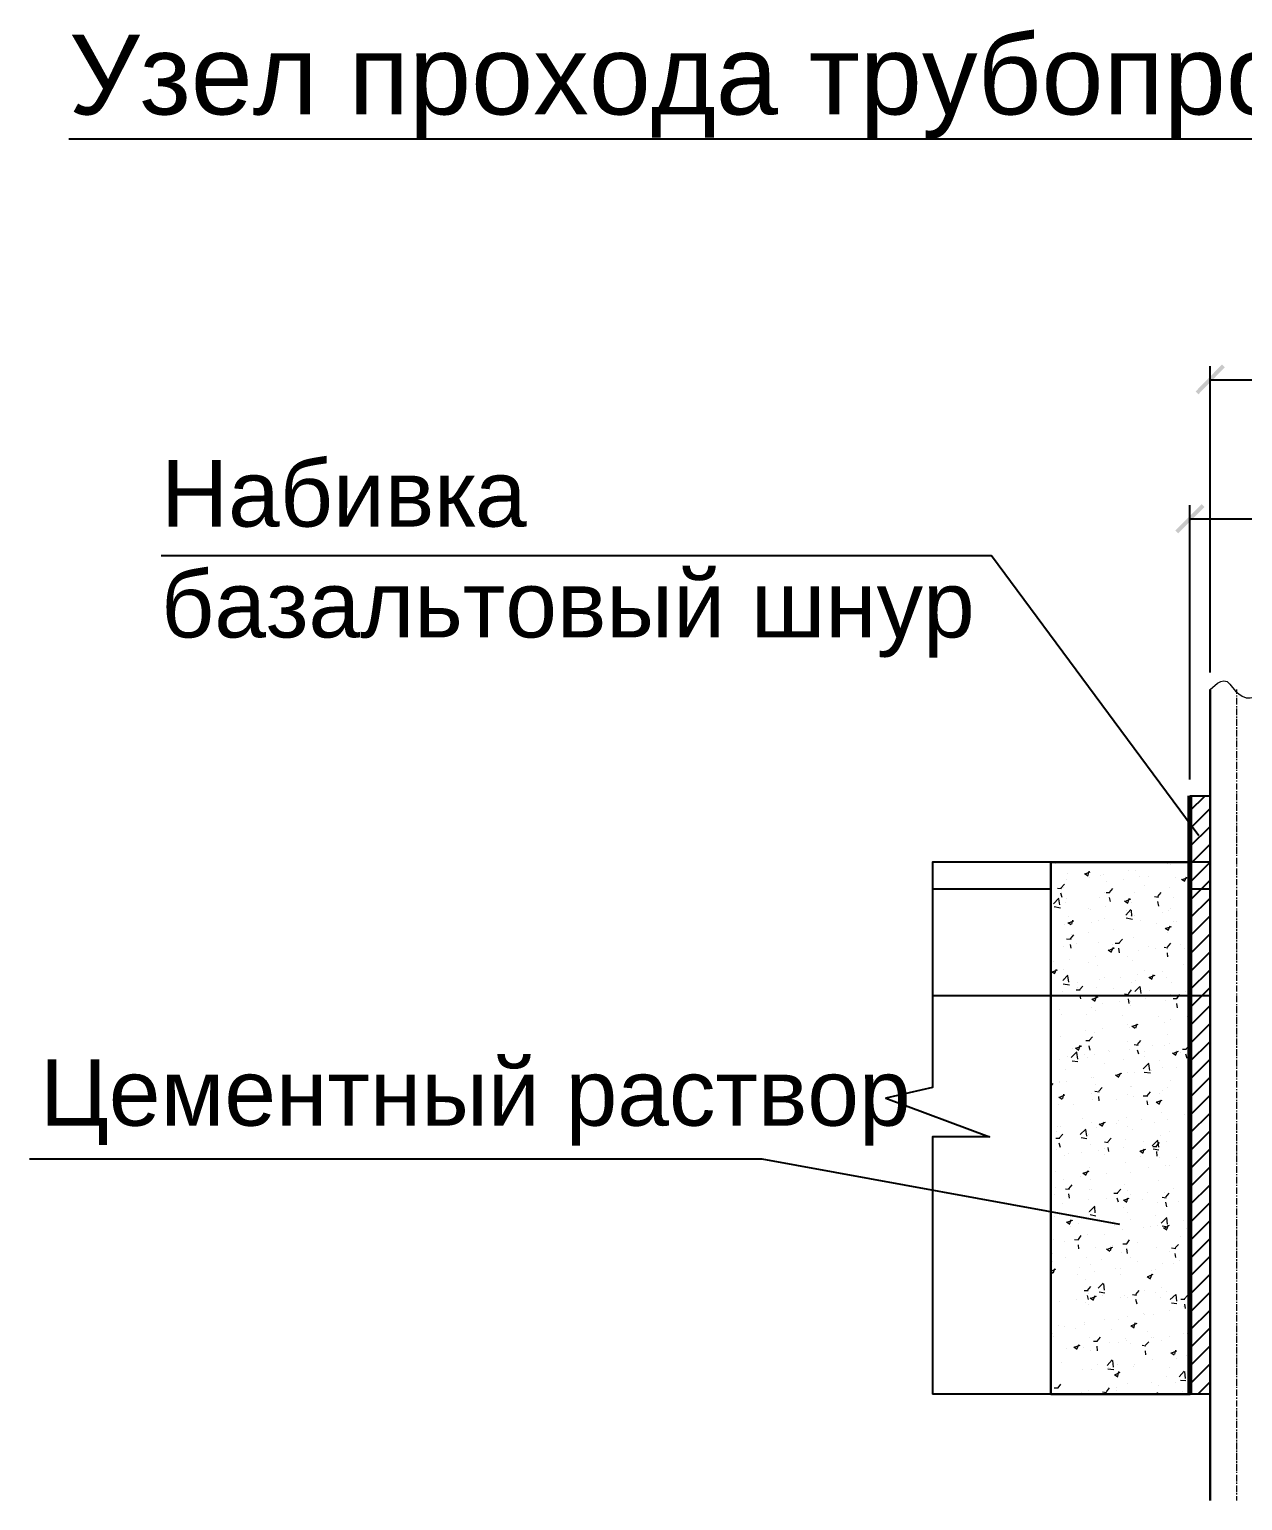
# Model space of a CAD drawing. Header units: millimetres. Extents: x -10178924 to 11692288, y -947381 to 58396.
# Drawn here: x 345222 to 349782, y -570856 to -565325 of the extents above; entities that cross this region are included whole.
import ezdxf

# ---------------------------------------------------------------- set-up
doc = ezdxf.new("R2010")
doc.units = ezdxf.units.MM
for name, color, linetype in [('1_Сущ. кусты', 7, 'Continuous'), ('PDF __В1 Т3 Т4', 7, 'Continuous'), ('PDF __надписи_вода', 7, 'Continuous'), ('PDF _MONOLIT', 7, 'Continuous'), ('PDF _OTDELKA', 7, 'Continuous')]:
    doc.layers.add(name, color=color, linetype=linetype)
doc.layers.add('PDF _0', color=7, linetype='Continuous', lineweight=9)
doc.layers.add('PDF _Текст', color=7, linetype='Continuous', lineweight=5)
doc.styles.add('PDF Arial', font='arial.ttf')

msp = doc.modelspace()

# ---------------------------------------------------------------- hatches: boundary and pattern name
at = {"layer": '1_Сущ. кусты', "transparency": 33554661}
h = msp.add_hatch(dxfattribs=at)
h.set_pattern_fill('ANSI31', color=256, scale=15)
h.set_pattern_definition([(45, (-1713402.577, -1031776.07), (-33.6759605, 33.6759605), [])])
h.paths.add_polyline_path([(349584, -570456.2), (349660.2, -570456.2), (349660.2, -568206.1), (349584, -568206.1)])

# ---------------------------------------------------------------- linework, layer by layer
for p, q in [((349584, -568206.1), (349660.2, -568206.1)), ((349660.2, -570456.2), (349584, -570456.2))]:
    msp.add_line(p, q)
at = {"layer": 'PDF _0', "transparency": 33554559}
for points in [[(349704.7, -566584.7), (349615.8, -566696.9), (349605.2, -566686.3)], [(349715.3, -566595.3), (349704.7, -566584.7), (349615.8, -566696.9)], [(349628.5, -567109.7), (349539.6, -567219.7), (349529, -567209.2)], [(349639.1, -567120.3), (349628.5, -567109.7), (349539.6, -567219.7)]]:
    msp.add_solid(points, dxfattribs=at)
at = {"layer": 'PDF __В1 Т3 Т4', "lineweight": 60}
for p, q in [((349584, -568206.1), (349584, -570456.2)), ((349584, -568326.8), (349584, -568206.1)), ((349584, -570456.2), (349584, -568326.8))]:
    msp.add_line(p, q, dxfattribs=at)
at = {"layer": 'PDF __В1 Т3 Т4', "lineweight": 20}
for points in [[(349660.2, -567806.1), (349687.8, -567782.8), (349700.5, -567776.4), (349711, -567774.3), (349723.7, -567776.4), (349734.3, -567787), (349755.5, -567812.4), (349768.2, -567823), (349780.9, -567831.5), (349795.7, -567837.8), (349810.5, -567837.8), (349823.2, -567835.7), (349835.9, -567827.2), (349859.2, -567806.1)], [(349759.7, -567806.1), (349759.7, -567823)], [(349759.7, -567829.3), (349759.7, -567833.6)], [(349759.7, -567837.8), (349759.7, -567863.2)], [(349759.7, -567869.6), (349759.7, -567873.8)], [(349759.7, -567878), (349759.7, -567903.4)], [(349759.7, -567907.7), (349759.7, -567914)], [(349759.7, -567918.2), (349759.7, -567943.6)], [(349759.7, -567947.9), (349759.7, -567954.2)], [(349759.7, -567958.5), (349759.7, -567983.9)], [(349759.7, -567988.1), (349759.7, -567994.4)], [(349759.7, -567998.7), (349759.7, -568024.1)], [(349759.7, -568028.3), (349759.7, -568032.5)], [(349759.7, -568038.9), (349759.7, -568064.3)], [(349759.7, -568068.5), (349759.7, -568072.8)], [(349759.7, -568079.1), (349759.7, -568104.5)], [(349759.7, -568108.8), (349759.7, -568113)], [(349759.7, -568119.3), (349759.7, -568142.6)], [(349759.7, -568149), (349759.7, -568153.2)], [(349759.7, -568159.6), (349759.7, -568182.8)], [(349759.7, -568189.2), (349759.7, -568193.4)], [(349759.7, -568197.7), (349759.7, -568223.1)], [(349759.7, -568229.4), (349759.7, -568233.6)], [(349759.7, -568237.9), (349759.7, -568263.3)], [(349759.7, -568267.5), (349759.7, -568273.9)], [(349759.7, -568278.1), (349759.7, -568303.5)], [(349759.7, -568307.7), (349759.7, -568314.1)], [(349759.7, -568318.3), (349759.7, -568343.7)], [(349759.7, -568347.9), (349759.7, -568354.3)], [(349759.7, -568358.5), (349759.7, -568383.9)], [(349759.7, -568388.2), (349759.7, -568394.5)], [(349759.7, -568398.7), (349759.7, -568424.1)], [(349759.7, -568428.4), (349759.7, -568432.6)], [(349759.7, -568439), (349759.7, -568464.4)], [(349080.3, -568462.2), (349080.3, -568462.2)], [(349122.6, -568498.2), (349122.6, -568498.2)], [(349188.2, -568498.2), (349200.9, -568506.7)], [(349192.4, -568498.2), (349209.4, -568491.9)], [(349200.9, -568504.6), (349205.1, -568489.8)], [(349353.3, -568487.6), (349353.3, -568487.6)], [(349380.8, -568485.5), (349380.8, -568485.5)], [(349501.5, -568462.2), (349501.5, -568462.2)], [(349509.9, -568466.5), (349509.9, -568466.5)], [(349759.7, -568468.6), (349759.7, -568472.8)], [(349759.7, -568479.2), (349759.7, -568504.6)], [(349086.6, -568553.3), (349101.4, -568555.4)], [(349099.3, -568553.3), (349112, -568538.4)], [(349109.9, -568551.1), (349109.9, -568551.1)], [(349120.5, -568521.5), (349120.5, -568521.5)], [(349205.1, -568513), (349205.1, -568513)], [(349247.5, -568504.6), (349247.5, -568504.6)], [(349258.1, -568502.5), (349258.1, -568502.5)], [(349270.8, -568530), (349270.8, -568530)], [(349281.3, -568570.2), (349294, -568555.4)], [(349334.3, -568521.5), (349334.3, -568521.5)], [(349393.5, -568508.8), (349393.5, -568508.8)], [(349412.6, -568542.7), (349412.6, -568542.7)], [(349429.5, -568508.8), (349429.5, -568508.8)], [(349507.8, -568551.1), (349507.8, -568551.1)], [(349529, -568515.2), (349529, -568515.2)], [(349552.3, -568519.4), (349565, -568527.9)], [(349558.6, -568519.4), (349575.6, -568513)], [(349560.7, -568517.3), (349560.7, -568517.3)], [(349565, -568525.7), (349571.3, -568510.9)], [(349759.7, -568508.8), (349759.7, -568513)], [(349759.7, -568519.4), (349759.7, -568542.7)], [(349759.7, -568549), (349759.7, -568553.3)], [(349071.8, -568612.5), (349090.8, -568591.4)], [(349095.1, -568616.8), (349090.8, -568593.5)], [(349103.5, -568589.2), (349099.3, -568572.3)], [(349116.2, -568606.2), (349116.2, -568606.2)], [(349118.4, -568593.5), (349118.4, -568593.5)], [(349245.4, -568589.2), (349245.4, -568589.2)], [(349264.4, -568568.1), (349264.4, -568568.1)], [(349268.6, -568570.2), (349283.5, -568570.2)], [(349285.6, -568604.1), (349281.3, -568589.2)], [(349338.5, -568601.9), (349351.2, -568610.4)], [(349344.8, -568601.9), (349361.8, -568593.5)], [(349351.2, -568608.3), (349357.5, -568591.4)], [(349363.9, -568608.3), (349363.9, -568608.3)], [(349376.6, -568570.2), (349376.6, -568570.2)], [(349450.7, -568585), (349465.5, -568587.1)], [(349463.4, -568585), (349476.1, -568570.2)], [(349467.6, -568621), (349463.4, -568604.1)], [(349522.6, -568587.1), (349522.6, -568587.1)], [(349759.7, -568559.6), (349759.7, -568582.9)], [(349759.7, -568589.2), (349759.7, -568593.5)], [(349759.7, -568597.7), (349759.7, -568623.1)], [(349073.9, -568623.1), (349097.2, -568627.3)], [(349073.9, -568627.3), (349073.9, -568627.3)], [(349126.8, -568661.2), (349126.8, -568661.2)], [(349203, -568629.5), (349203, -568629.5)], [(349209.4, -568633.7), (349209.4, -568633.7)], [(349266.5, -568621), (349266.5, -568621)], [(349342.7, -568654.9), (349361.8, -568633.7)], [(349344.8, -568637.9), (349344.8, -568637.9)], [(349344.8, -568665.4), (349368.1, -568669.7)], [(349361.8, -568657), (349361.8, -568657)], [(349366, -568659.1), (349363.9, -568635.8)], [(349374.5, -568654.9), (349374.5, -568654.9)], [(349480.3, -568644.3), (349480.3, -568644.3)], [(349503.6, -568635.8), (349503.6, -568635.8)], [(349509.9, -568631.6), (349509.9, -568631.6)], [(349759.7, -568629.5), (349759.7, -568633.7)], [(349759.7, -568637.9), (349759.7, -568663.3)], [(349065.4, -568707.8), (349065.4, -568707.8)], [(349114.1, -568688.7), (349114.1, -568688.7)], [(349124.7, -568682.4), (349137.4, -568690.8)], [(349131.1, -568682.4), (349148, -568676)], [(349139.5, -568688.7), (349143.8, -568673.9)], [(349200.9, -568720.5), (349200.9, -568720.5)], [(349213.6, -568682.4), (349213.6, -568682.4)], [(349241.1, -568673.9), (349241.1, -568673.9)], [(349262.3, -568667.6), (349262.3, -568667.6)], [(349296.2, -568707.8), (349296.2, -568707.8)], [(349397.8, -568673.9), (349397.8, -568673.9)], [(349457, -568686.6), (349457, -568686.6)], [(349490.9, -568703.5), (349503.6, -568712)], [(349495.1, -568703.5), (349514.2, -568697.2)], [(349501.5, -568720.5), (349501.5, -568720.5)], [(349503.6, -568709.9), (349509.9, -568695.1)], [(349520.5, -568680.3), (349520.5, -568680.3)], [(349533.2, -568678.1), (349533.2, -568678.1)], [(349759.7, -568667.6), (349759.7, -568673.9)], [(349759.7, -568678.1), (349759.7, -568703.5)], [(349759.7, -568707.8), (349759.7, -568714.1)], [(349759.7, -568718.4), (349759.7, -568743.8)], [(349109.9, -568773.4), (349109.9, -568773.4)], [(349120.5, -568743.8), (349137.4, -568745.9)], [(349135.3, -568743.8), (349148, -568728.9)], [(349137.4, -568779.7), (349135.3, -568764.9)], [(349137.4, -568728.9), (349137.4, -568728.9)], [(349158.6, -568762.8), (349158.6, -568762.8)], [(349239, -568758.6), (349239, -568758.6)], [(349289.8, -568792.4), (349296.2, -568775.5)], [(349294, -568767), (349294, -568767)], [(349302.5, -568760.7), (349319.4, -568760.7)], [(349317.3, -568760.7), (349330, -568745.9)], [(349370.2, -568739.5), (349370.2, -568739.5)], [(349429.5, -568773.4), (349429.5, -568773.4)], [(349486.7, -568775.5), (349501.5, -568777.6)], [(349499.4, -568775.5), (349512.1, -568760.7)], [(349550.2, -568767), (349550.2, -568767)], [(349759.7, -568748), (349759.7, -568754.3)], [(349759.7, -568758.6), (349759.7, -568784)], [(349069.7, -568830.5), (349069.7, -568830.5)], [(349133.2, -568822.1), (349133.2, -568822.1)], [(349228.4, -568809.4), (349228.4, -568809.4)], [(349277.1, -568786.1), (349289.8, -568794.6)], [(349283.5, -568786.1), (349300.4, -568777.6)], [(349319.4, -568796.7), (349317.3, -568779.7)], [(349351.2, -568809.4), (349351.2, -568809.4)], [(349368.1, -568824.2), (349368.1, -568824.2)], [(349389.3, -568788.2), (349389.3, -568788.2)], [(349452.8, -568779.7), (349452.8, -568779.7)], [(349497.2, -568805.1), (349497.2, -568805.1)], [(349499.4, -568784), (349499.4, -568784)], [(349501.5, -568811.5), (349499.4, -568796.7)], [(349565, -568779.7), (349565, -568779.7)], [(349759.7, -568788.2), (349759.7, -568794.6)], [(349759.7, -568798.8), (349759.7, -568824.2)], [(349759.7, -568828.4), (349759.7, -568832.7)], [(349063.3, -568866.5), (349076, -568875)], [(349069.7, -568866.5), (349086.6, -568860.2)], [(349076, -568872.9), (349082.4, -568858.1)], [(349105.7, -568900.4), (349124.7, -568881.3)], [(349107.8, -568858.1), (349107.8, -568858.1)], [(349128.9, -568906.7), (349124.7, -568883.5)], [(349203, -568834.8), (349203, -568834.8)], [(349234.8, -568843.2), (349234.8, -568843.2)], [(349387.2, -568879.2), (349387.2, -568879.2)], [(349412.6, -568864.4), (349412.6, -568864.4)], [(349433.7, -568887.7), (349452.8, -568881.3)], [(349442.2, -568894), (349446.4, -568879.2)], [(349482.4, -568866.5), (349482.4, -568866.5)], [(349560.7, -568839), (349560.7, -568839)], [(349759.7, -568839), (349759.7, -568864.4)], [(349759.7, -568868.6), (349759.7, -568872.9)], [(349759.7, -568879.2), (349759.7, -568902.5)], [(349065.4, -568921.6), (349065.4, -568921.6)], [(349103.5, -568942.7), (349103.5, -568942.7)], [(349107.8, -568891.9), (349107.8, -568891.9)], [(349107.8, -568913.1), (349131.1, -568917.3)], [(349116.2, -568915.2), (349116.2, -568915.2)], [(349156.5, -568936.4), (349171.3, -568936.4)], [(349162.8, -568908.9), (349162.8, -568908.9)], [(349162.8, -568925.8), (349162.8, -568925.8)], [(349169.2, -568936.4), (349181.9, -568921.6)], [(349232.7, -568927.9), (349232.7, -568927.9)], [(349245.4, -568898.3), (349245.4, -568898.3)], [(349264.4, -568889.8), (349264.4, -568889.8)], [(349298.3, -568932.1), (349298.3, -568932.1)], [(349323.7, -568887.7), (349323.7, -568887.7)], [(349353.3, -568951.2), (349363.9, -568936.4)], [(349363.9, -568908.9), (349363.9, -568908.9)], [(349376.6, -568942.7), (349395.6, -568923.7), (349399.9, -568949.1)], [(349380.8, -568902.5), (349380.8, -568902.5)], [(349429.5, -568887.7), (349442.2, -568896.2)], [(349433.7, -568938.5), (349433.7, -568938.5)], [(349495.1, -568889.8), (349495.1, -568889.8)], [(349516.3, -568908.9), (349516.3, -568908.9)], [(349569.2, -568942.7), (349569.2, -568942.7)], [(349759.7, -568908.9), (349759.7, -568913.1)], [(349759.7, -568919.4), (349759.7, -568942.7)], [(349173.4, -568970.2), (349171.3, -568957.5), (349171.3, -568955.4)], [(349215.7, -568970.2), (349228.4, -568978.7)], [(349220, -568970.2), (349239, -568961.8)], [(349228.4, -568976.6), (349232.7, -568959.7)], [(349255.9, -568987.2), (349255.9, -568987.2)], [(349319.4, -568978.7), (349319.4, -568978.7)], [(349338.5, -568951.2), (349353.3, -568953.3)], [(349355.4, -568987.2), (349353.3, -568970.2)], [(349361.8, -568978.7), (349361.8, -568978.7)], [(349361.8, -568993.5), (349361.8, -568993.5)], [(349378.7, -568955.4), (349389.3, -568957.5), (349402, -568957.5)], [(349416.8, -568968.1), (349416.8, -568968.1)], [(349490.9, -568974.5), (349490.9, -568974.5)], [(349509.9, -568953.3), (349509.9, -568953.3)], [(349520.5, -568968.1), (349535.3, -568968.1), (349543.8, -568957.5), (349545.9, -568953.3)], [(349537.5, -569004.1), (349535.3, -568987.2)], [(349575.6, -568947), (349575.6, -568947)], [(349579.8, -568989.3), (349584, -568993.5)], [(349759.7, -568949.1), (349759.7, -568953.3)], [(349759.7, -568957.5), (349759.7, -568982.9)], [(349759.7, -568989.3), (349759.7, -568993.5)], [(349759.7, -568997.8), (349759.7, -569023.2)], [(349065.4, -569029.5), (349065.4, -569029.5)], [(349095.1, -569008.3), (349095.1, -569008.3)], [(349101.4, -569027.4), (349101.4, -569027.4)], [(349194.6, -569027.4), (349194.6, -569027.4)], [(349213.6, -569004.1), (349213.6, -569004.1)], [(349230.5, -569012.6), (349230.5, -569012.6)], [(349330, -569031.6), (349330, -569031.6)], [(349465.5, -569038), (349465.5, -569038)], [(349509.9, -569046.4), (349509.9, -569046.4)], [(349573.4, -569038), (349573.4, -569038)], [(349759.7, -569029.5), (349759.7, -569033.7)], [(349759.7, -569038), (349759.7, -569063.4)], [(349190.3, -569088.8), (349190.3, -569088.8)], [(349226.3, -569095.1), (349226.3, -569095.1)], [(349253.8, -569080.3), (349253.8, -569080.3)], [(349349.1, -569067.6), (349349.1, -569067.6)], [(349357.5, -569076.1), (349357.5, -569076.1)], [(349366, -569071.8), (349378.7, -569080.3)], [(349372.4, -569071.8), (349389.3, -569065.5)], [(349380.8, -569078.2), (349385.1, -569063.4)], [(349488.8, -569059.1), (349488.8, -569059.1)], [(349499.4, -569105.7), (349499.4, -569105.7)], [(349759.7, -569067.6), (349759.7, -569074)], [(349759.7, -569078.2), (349759.7, -569103.6)], [(349759.7, -569107.8), (349759.7, -569114.2)], [(349097.2, -569112.1), (349097.2, -569112.1)], [(349143.8, -569156.5), (349143.8, -569156.5)], [(349154.3, -569154.4), (349167, -569162.9)], [(349158.6, -569154.4), (349177.6, -569145.9)], [(349167, -569160.7), (349171.3, -569143.8)], [(349192.4, -569126.9), (349207.3, -569126.9)], [(349203, -569156.5), (349203, -569156.5)], [(349205.1, -569126.9), (349217.8, -569112.1)], [(349209.4, -569162.9), (349205.1, -569145.9)], [(349279.2, -569162.9), (349279.2, -569162.9)], [(349351.2, -569131.1), (349351.2, -569131.1)], [(349355.4, -569160.7), (349355.4, -569160.7)], [(349374.5, -569141.7), (349389.3, -569143.8)], [(349387.2, -569141.7), (349399.9, -569126.9)], [(349391.4, -569177.7), (349387.2, -569162.9)], [(349442.2, -569145.9), (349442.2, -569145.9)], [(349486.7, -569143.8), (349486.7, -569143.8)], [(349505.7, -569137.5), (349505.7, -569137.5)], [(349556.5, -569158.6), (349571.3, -569158.6)], [(349560.7, -569160.7), (349560.7, -569160.7)], [(349569.2, -569158.6), (349581.9, -569143.8)], [(349759.7, -569118.4), (349759.7, -569143.8)], [(349759.7, -569148), (349759.7, -569154.4)], [(349759.7, -569158.6), (349759.7, -569184)], [(349063.3, -569186.1), (349063.3, -569186.1)], [(349095.1, -569196.7), (349095.1, -569196.7)], [(349122.6, -569188.3), (349122.6, -569188.3)], [(349137.4, -569190.4), (349158.6, -569169.2)], [(349141.6, -569203.1), (349162.8, -569205.2)], [(349162.8, -569196.7), (349158.6, -569171.3)], [(349186.1, -569179.8), (349186.1, -569179.8)], [(349198.8, -569190.4), (349198.8, -569190.4)], [(349224.2, -569179.8), (349224.2, -569179.8)], [(349264.4, -569211.5), (349264.4, -569211.5)], [(349281.3, -569167.1), (349281.3, -569167.1)], [(349334.3, -569196.7), (349334.3, -569196.7)], [(349408.3, -569232.7), (349429.5, -569211.5)], [(349412.6, -569186.1), (349412.6, -569186.1)], [(349414.7, -569169.2), (349414.7, -569169.2)], [(349433.7, -569239.1), (349429.5, -569213.7)], [(349469.7, -569203.1), (349469.7, -569203.1)], [(349518.4, -569173.4), (349531.1, -569181.9)], [(349524.8, -569173.4), (349541.7, -569167.1)], [(349531.1, -569179.8), (349537.5, -569165)], [(349550.2, -569173.4), (349550.2, -569173.4)], [(349573.4, -569194.6), (349569.2, -569177.7)], [(349759.7, -569188.3), (349759.7, -569192.5)], [(349759.7, -569198.8), (349759.7, -569224.2)], [(349116.2, -569236.9), (349116.2, -569236.9)], [(349215.7, -569266.6), (349215.7, -569266.6)], [(349220, -569264.5), (349220, -569264.5)], [(349304.6, -569256), (349317.3, -569264.5)], [(349311, -569256), (349327.9, -569249.6)], [(349317.3, -569262.3), (349323.7, -569247.5)], [(349351.2, -569245.4), (349351.2, -569245.4)], [(349376.6, -569247.5), (349376.6, -569247.5)], [(349412.6, -569245.4), (349435.9, -569247.5)], [(349440.1, -569239.1), (349440.1, -569239.1)], [(349482.4, -569228.5), (349482.4, -569228.5)], [(349535.3, -569226.4), (349535.3, -569226.4)], [(349759.7, -569228.5), (349759.7, -569232.7)], [(349759.7, -569239.1), (349759.7, -569264.5)], [(349759.7, -569268.7), (349759.7, -569272.9)], [(349061.2, -569298.3), (349069.7, -569287.7)], [(349093, -569281.4), (349093, -569281.4)], [(349093, -569285.6), (349093, -569285.6)], [(349105.7, -569344.9), (349109.9, -569328)], [(349118.4, -569279.3), (349118.4, -569279.3)], [(349213.6, -569325.8), (349213.6, -569325.8)], [(349226.3, -569317.4), (349243.2, -569319.5)], [(349228.4, -569292), (349228.4, -569292)], [(349241.1, -569317.4), (349253.8, -569302.6)], [(349361.8, -569300.4), (349361.8, -569300.4)], [(349366, -569298.3), (349366, -569298.3)], [(349423.2, -569334.3), (349435.9, -569319.5)], [(349469.7, -569325.8), (349469.7, -569325.8)], [(349480.3, -569313.1), (349480.3, -569313.1)], [(349501.5, -569302.6), (349501.5, -569302.6)], [(349509.9, -569275), (349509.9, -569275)], [(349759.7, -569279.3), (349759.7, -569302.6)], [(349759.7, -569308.9), (349759.7, -569313.1)], [(349759.7, -569319.5), (349759.7, -569342.8)], [(349061.2, -569336.4), (349061.2, -569334.3)], [(349065.4, -569351.2), (349065.4, -569351.2)], [(349088.7, -569366.1), (349088.7, -569366.1)], [(349090.8, -569338.5), (349103.5, -569347)], [(349097.2, -569338.5), (349114.1, -569330.1)], [(349148, -569368.2), (349148, -569368.2)], [(349217.8, -569349.1), (349217.8, -569349.1)], [(349243.2, -569353.4), (349241.1, -569336.4)], [(349308.9, -569347), (349308.9, -569347)], [(349349.1, -569330.1), (349349.1, -569330.1)], [(349372.4, -569338.5), (349372.4, -569338.5)], [(349408.3, -569334.3), (349425.3, -569334.3)], [(349425.3, -569368.2), (349423.2, -569353.4)], [(349457, -569357.6), (349469.7, -569366.1)], [(349461.3, -569357.6), (349480.3, -569351.2)], [(349469.7, -569363.9), (349476.1, -569349.1)], [(349759.7, -569349.1), (349759.7, -569353.4)], [(349759.7, -569357.6), (349759.7, -569383)], [(349179.7, -569421.1), (349179.7, -569421.1)], [(349213.6, -569433.8), (349213.6, -569433.8)], [(349243.2, -569440.1), (349255.9, -569448.6)], [(349249.6, -569440.1), (349266.5, -569433.8)], [(349255.9, -569446.5), (349262.3, -569431.7)], [(349306.7, -569438), (349306.7, -569438)], [(349315.2, -569427.4), (349315.2, -569427.4)], [(349347, -569414.7), (349347, -569414.7)], [(349402, -569425.3), (349402, -569425.3)], [(349450.7, -569433.8), (349450.7, -569433.8)], [(349476.1, -569397.8), (349476.1, -569397.8)], [(349499.4, -569425.3), (349499.4, -569425.3)], [(349562.9, -569404.2), (349562.9, -569404.2)], [(349759.7, -569389.3), (349759.7, -569393.6)], [(349759.7, -569397.8), (349759.7, -569423.2)], [(349759.7, -569429.6), (349759.7, -569433.8)], [(349759.7, -569438), (349759.7, -569463.4)], [(349080.3, -569493.1), (349095.1, -569493.1)], [(349082.4, -569467.7), (349082.4, -569467.7)], [(349086.6, -569450.7), (349086.6, -569450.7)], [(349093, -569493.1), (349105.7, -569478.2)], [(349097.2, -569450.7), (349097.2, -569450.7)], [(349171.3, -569480.4), (349192.4, -569459.2)], [(349175.5, -569490.9), (349196.7, -569495.2)], [(349196.7, -569486.7), (349192.4, -569461.3)], [(349203, -569478.2), (349203, -569478.2)], [(349232.7, -569455), (349232.7, -569455)], [(349243.2, -569446.5), (349243.2, -569446.5)], [(349275, -569507.9), (349287.7, -569493.1)], [(349351.2, -569450.7), (349351.2, -569450.7)], [(349368.1, -569461.3), (349368.1, -569461.3)], [(349474, -569482.5), (349474, -569482.5)], [(349505.7, -569467.7), (349505.7, -569467.7)], [(349759.7, -569467.7), (349759.7, -569474)], [(349759.7, -569478.2), (349759.7, -569503.6)], [(349082.4, -569535.4), (349082.4, -569535.4)], [(349097.2, -569529), (349093, -569512.1)], [(349128.9, -569550.2), (349128.9, -569550.2)], [(349175.5, -569546), (349175.5, -569546)], [(349211.5, -569518.5), (349211.5, -569518.5)], [(349239, -569539.6), (349239, -569539.6)], [(349262.3, -569507.9), (349277.1, -569510)], [(349262.3, -569533.3), (349262.3, -569533.3)], [(349279.2, -569543.9), (349277.1, -569529)], [(349334.3, -569526.9), (349334.3, -569526.9)], [(349342.7, -569499.4), (349342.7, -569499.4)], [(349395.6, -569541.7), (349408.3, -569550.2)], [(349399.9, -569541.7), (349418.9, -569535.4)], [(349408.3, -569548.1), (349412.6, -569533.3)], [(349410.5, -569507.9), (349410.5, -569507.9)], [(349442.2, -569522.7), (349463.4, -569501.5)], [(349444.3, -569524.8), (349459.1, -569524.8)], [(349446.4, -569533.3), (349467.6, -569537.5)], [(349457, -569524.8), (349469.7, -569510)], [(349461.3, -569560.8), (349459.1, -569543.9)], [(349467.6, -569526.9), (349463.4, -569503.6)], [(349495.1, -569505.8), (349495.1, -569505.8)], [(349759.7, -569507.9), (349759.7, -569514.2)], [(349759.7, -569518.5), (349759.7, -569543.9)], [(349759.7, -569548.1), (349759.7, -569554.4)], [(349114.1, -569558.7), (349114.1, -569558.7)], [(349207.3, -569603.1), (349207.3, -569603.1)], [(349264.4, -569556.6), (349264.4, -569556.6)], [(349340.6, -569584.1), (349340.6, -569584.1)], [(349399.9, -569562.9), (349399.9, -569562.9)], [(349429.5, -569605.2), (349429.5, -569605.2)], [(349469.7, -569567.1), (349469.7, -569567.1)], [(349493, -569596.8), (349493, -569596.8)], [(349507.8, -569596.8), (349507.8, -569596.8)], [(349535.3, -569567.1), (349535.3, -569567.1)], [(349759.7, -569558.7), (349759.7, -569584.1)], [(349759.7, -569588.3), (349759.7, -569592.5)], [(349759.7, -569598.9), (349759.7, -569624.3)], [(349080.3, -569620.1), (349080.3, -569620.1)], [(349107.8, -569647.6), (349107.8, -569647.6)], [(349171.3, -569639.1), (349171.3, -569639.1)], [(349181.9, -569624.3), (349194.6, -569632.8)], [(349186.1, -569624.3), (349205.1, -569617.9)], [(349194.6, -569630.6), (349200.9, -569615.8)], [(349211.5, -569647.6), (349211.5, -569647.6)], [(349268.6, -569626.4), (349268.6, -569626.4)], [(349359.7, -569622.2), (349359.7, -569622.2)], [(349467.6, -569651.8), (349467.6, -569651.8)], [(349759.7, -569628.5), (349759.7, -569632.8)], [(349759.7, -569639.1), (349759.7, -569664.5)], [(349063.3, -569673), (349063.3, -569673)], [(349076, -569704.7), (349076, -569704.7)], [(349080.3, -569679.3), (349080.3, -569679.3)], [(349116.2, -569683.6), (349131.1, -569685.7)], [(349128.9, -569683.6), (349141.6, -569668.7)], [(349131.1, -569719.5), (349128.9, -569702.6)], [(349133.2, -569715.3), (349133.2, -569715.3)], [(349205.1, -569687.8), (349205.1, -569687.8)], [(349215.7, -569685.7), (349215.7, -569685.7)], [(349298.3, -569700.5), (349313.1, -569700.5)], [(349311, -569700.5), (349323.7, -569685.7)], [(349336.4, -569668.7), (349336.4, -569668.7)], [(349351.2, -569692), (349351.2, -569692)], [(349361.8, -569704.7), (349361.8, -569704.7)], [(349425.3, -569696.3), (349425.3, -569696.3)], [(349480.3, -569715.3), (349495.1, -569717.4)], [(349486.7, -569698.4), (349486.7, -569698.4)], [(349493, -569715.3), (349505.7, -569700.5)], [(349522.6, -569683.6), (349522.6, -569683.6)], [(349759.7, -569668.7), (349759.7, -569673)], [(349759.7, -569679.3), (349759.7, -569702.6)], [(349759.7, -569709), (349759.7, -569713.2)], [(349105.7, -569738.6), (349105.7, -569738.6)], [(349200.9, -569725.9), (349200.9, -569725.9)], [(349200.9, -569772.5), (349200.9, -569772.5)], [(349205.1, -569770.3), (349226.3, -569749.2)], [(349228.4, -569774.6), (349226.3, -569751.3)], [(349268.6, -569719.5), (349268.6, -569719.5)], [(349315.2, -569734.4), (349311, -569719.5)], [(349334.3, -569725.9), (349347, -569734.4)], [(349334.3, -569753.4), (349334.3, -569753.4)], [(349338.5, -569725.9), (349355.4, -569719.5)], [(349347, -569732.2), (349351.2, -569717.4)], [(349349.1, -569772.5), (349349.1, -569772.5)], [(349404.1, -569725.9), (349404.1, -569725.9)], [(349463.4, -569736.5), (349463.4, -569736.5)], [(349497.2, -569751.3), (349493, -569734.4)], [(349497.2, -569747.1), (349497.2, -569747.1)], [(349539.6, -569732.2), (349539.6, -569732.2)], [(349759.7, -569719.5), (349759.7, -569742.8)], [(349759.7, -569749.2), (349759.7, -569753.4)], [(349759.7, -569757.6), (349759.7, -569783)], [(349073.9, -569789.4), (349073.9, -569789.4)], [(349120.5, -569808.4), (349133.2, -569816.9)], [(349124.7, -569808.4), (349143.8, -569802.1)], [(349133.2, -569814.8), (349137.4, -569800)], [(349135.3, -569827.5), (349135.3, -569827.5)], [(349164.9, -569814.8), (349164.9, -569814.8)], [(349200.9, -569797.9), (349200.9, -569797.9)], [(349209.4, -569780.9), (349230.5, -569785.2)], [(349296.2, -569806.3), (349296.2, -569806.3)], [(349300.4, -569821.1), (349300.4, -569821.1)], [(349359.7, -569797.9), (349359.7, -569797.9)], [(349435.9, -569827.5), (349435.9, -569827.5)], [(349454.9, -569785.2), (349454.9, -569785.2)], [(349461.3, -569821.1), (349461.3, -569821.1)], [(349476.1, -569812.7), (349497.2, -569791.5)], [(349480.3, -569823.3), (349501.5, -569827.5)], [(349490.9, -569829.6), (349507.8, -569821.1)], [(349499.4, -569816.9), (349497.2, -569793.6)], [(349497.2, -569836), (349503.6, -569819)], [(349558.6, -569804.2), (349558.6, -569804.2)], [(349759.7, -569789.4), (349759.7, -569793.6)], [(349759.7, -569797.9), (349759.7, -569823.3)], [(349759.7, -569827.5), (349759.7, -569833.8)], [(349069.7, -569874.1), (349069.7, -569874.1)], [(349114.1, -569880.4), (349114.1, -569880.4)], [(349150.1, -569874.1), (349164.9, -569876.2)], [(349164.9, -569874.1), (349175.5, -569859.2)], [(349198.8, -569857.1), (349198.8, -569857.1)], [(349262.3, -569855), (349262.3, -569855)], [(349330, -569838.1), (349330, -569838.1)], [(349332.1, -569891), (349347, -569891), (349357.5, -569876.2)], [(349410.5, -569829.6), (349410.5, -569829.6)], [(349484.5, -569829.6), (349497.2, -569838.1)], [(349548, -569863.5), (349548, -569863.5)], [(349571.3, -569831.7), (349571.3, -569831.7)], [(349759.7, -569838.1), (349759.7, -569863.5)], [(349759.7, -569867.7), (349759.7, -569874.1)], [(349759.7, -569878.3), (349759.7, -569903.7)], [(349067.6, -569927), (349067.6, -569927)], [(349167, -569910), (349164.9, -569895.2)], [(349228.4, -569905.8), (349228.4, -569905.8)], [(349270.8, -569910), (349283.5, -569918.5)], [(349277.1, -569910), (349294, -569903.7)], [(349285.6, -569916.4), (349289.8, -569901.6)], [(349291.9, -569897.3), (349291.9, -569897.3)], [(349327.9, -569922.7), (349327.9, -569922.7)], [(349349.1, -569927), (349347, -569910)], [(349387.2, -569884.6), (349387.2, -569884.6)], [(349457, -569905.8), (349457, -569905.8)], [(349507.8, -569918.5), (349507.8, -569918.5)], [(349514.2, -569905.8), (349531.1, -569907.9)], [(349529, -569905.8), (349541.7, -569893.1)], [(349531.1, -569941.8), (349529, -569927)], [(349759.7, -569907.9), (349759.7, -569914.3)], [(349759.7, -569918.5), (349759.7, -569943.9)], [(349063.3, -569992.6), (349080.3, -569986.2)], [(349067.6, -569958.7), (349067.6, -569958.7)], [(349071.8, -569998.9), (349076, -569984.1)], [(349116.2, -569943.9), (349116.2, -569943.9)], [(349169.2, -569979.9), (349169.2, -569979.9)], [(349194.6, -569941.8), (349194.6, -569941.8)], [(349211.5, -569969.3), (349211.5, -569969.3)], [(349251.7, -569950.3), (349251.7, -569950.3)], [(349304.6, -569984.1), (349304.6, -569984.1)], [(349321.6, -569984.1), (349321.6, -569984.1)], [(349359.7, -569943.9), (349359.7, -569943.9)], [(349387.2, -569956.6), (349387.2, -569956.6)], [(349440.1, -569990.5), (349440.1, -569990.5)], [(349454.9, -569988.4), (349454.9, -569988.4)], [(349482.4, -569963), (349482.4, -569963)], [(349522.6, -569963), (349522.6, -569963)], [(349545.9, -569954.5), (349545.9, -569954.5)], [(349584, -569973.5), (349584, -569973.5)], [(349759.7, -569948.1), (349759.7, -569954.5)], [(349759.7, -569958.7), (349759.7, -569984.1)], [(349759.7, -569988.4), (349759.7, -569992.6)], [(349061.2, -569994.7), (349069.7, -570001.1)], [(349063.3, -569994.7), (349063.3, -569994.7)], [(349063.3, -570043.4), (349063.3, -570043.4)], [(349160.7, -570005.3), (349160.7, -570005.3)], [(349192.4, -570026.5), (349192.4, -570026.5)], [(349224.2, -569996.8), (349224.2, -569996.8)], [(349239, -570058.2), (349258.1, -570039.2)], [(349262.3, -570064.6), (349260.2, -570041.3)], [(349323.7, -570007.4), (349323.7, -570007.4)], [(349423.2, -570013.8), (349435.9, -570022.2)], [(349427.4, -570013.8), (349446.4, -570005.3)], [(349435.9, -570020.1), (349442.2, -570003.2)], [(349575.6, -569996.8), (349575.6, -569996.8)], [(349575.6, -570043.4), (349575.6, -570043.4)], [(349759.7, -569998.9), (349759.7, -570024.3)], [(349759.7, -570028.6), (349759.7, -570032.8)], [(349759.7, -570039.2), (349759.7, -570064.6)], [(349065.4, -570073), (349065.4, -570073)], [(349158.6, -570098.4), (349158.6, -570098.4)], [(349186.1, -570066.7), (349200.9, -570066.7)], [(349198.8, -570066.7), (349211.5, -570051.9)], [(349203, -570100.5), (349198.8, -570085.7)], [(349200.9, -570079.4), (349200.9, -570079.4)], [(349209.4, -570094.2), (349222.1, -570102.7)], [(349215.7, -570094.2), (349232.7, -570087.8)], [(349222.1, -570100.5), (349228.4, -570085.7)], [(349243.2, -570070.9), (349264.4, -570075.1)], [(349253.8, -570085.7), (349253.8, -570085.7)], [(349321.6, -570092.1), (349321.6, -570092.1)], [(349336.4, -570085.7), (349336.4, -570085.7)], [(349349.1, -570094.2), (349349.1, -570094.2)], [(349368.1, -570081.5), (349382.9, -570083.6)], [(349380.8, -570081.5), (349393.5, -570066.7)], [(349385.1, -570117.5), (349380.8, -570100.5)], [(349414.7, -570064.6), (349414.7, -570064.6)], [(349452.8, -570073), (349452.8, -570073)], [(349471.8, -570092.1), (349471.8, -570092.1)], [(349478.2, -570056.1), (349478.2, -570056.1)], [(349497.2, -570068.8), (349497.2, -570068.8)], [(349509.9, -570100.5), (349531.1, -570081.5), (349533.2, -570106.9)], [(349550.2, -570098.4), (349565, -570098.4)], [(349562.9, -570098.4), (349575.6, -570083.6)], [(349579.8, -570058.2), (349579.8, -570058.2)], [(349759.7, -570068.8), (349759.7, -570073)], [(349759.7, -570079.4), (349759.7, -570102.7)], [(349061.2, -570128.1), (349061.2, -570128.1)], [(349095.1, -570106.9), (349095.1, -570106.9)], [(349190.3, -570111.1), (349190.3, -570111.1)], [(349200.9, -570119.6), (349200.9, -570119.6)], [(349410.5, -570151.3), (349410.5, -570151.3)], [(349412.6, -570155.6), (349412.6, -570155.6)], [(349448.6, -570157.7), (349448.6, -570157.7)], [(349507.8, -570142.9), (349507.8, -570142.9)], [(349514.2, -570113.2), (349535.3, -570115.4)], [(349558.6, -570125.9), (349558.6, -570125.9)], [(349567.1, -570134.4), (349565, -570117.5)], [(349575.6, -570115.4), (349584, -570121.7)], [(349577.7, -570142.9), (349577.7, -570142.9)], [(349579.8, -570115.4), (349584, -570113.2)], [(349759.7, -570109), (349759.7, -570113.2)], [(349759.7, -570117.5), (349759.7, -570142.9)], [(349759.7, -570149.2), (349759.7, -570153.5)], [(349759.7, -570157.7), (349759.7, -570183.1)], [(349090.8, -570197.9), (349090.8, -570197.9)], [(349114.1, -570202.1), (349114.1, -570202.1)], [(349152.2, -570208.5), (349152.2, -570208.5)], [(349186.1, -570195.8), (349186.1, -570195.8)], [(349188.2, -570185.2), (349188.2, -570185.2)], [(349262.3, -570176.7), (349262.3, -570176.7)], [(349287.7, -570214.8), (349287.7, -570214.8)], [(349317.3, -570176.7), (349317.3, -570176.7)], [(349349.1, -570164), (349349.1, -570164)], [(349361.8, -570197.9), (349374.5, -570206.4)], [(349366, -570197.9), (349385.1, -570189.4)], [(349374.5, -570204.3), (349378.7, -570187.3)], [(349759.7, -570189.4), (349759.7, -570193.7)], [(349759.7, -570197.9), (349759.7, -570223.3)], [(349061.2, -570231.8), (349065.4, -570225.4)], [(349069.7, -570238.1), (349069.7, -570238.1)], [(349160.7, -570284.7), (349167, -570269.9)], [(349205.1, -570244.5), (349205.1, -570244.5)], [(349222.1, -570257.2), (349236.9, -570257.2)], [(349234.8, -570257.2), (349247.5, -570242.4)], [(349281.3, -570263.5), (349281.3, -570263.5)], [(349315.2, -570261.4), (349315.2, -570261.4)], [(349340.6, -570248.7), (349340.6, -570248.7)], [(349344.8, -570255.1), (349344.8, -570255.1)], [(349359.7, -570265.6), (349359.7, -570265.6)], [(349416.8, -570272), (349429.5, -570259.3)], [(349423.2, -570221.2), (349423.2, -570221.2)], [(349440.1, -570242.4), (349440.1, -570242.4)], [(349446.4, -570242.4), (349446.4, -570242.4)], [(349476.1, -570255.1), (349476.1, -570255.1)], [(349507.8, -570240.2), (349507.8, -570240.2)], [(349558.6, -570227.5), (349558.6, -570227.5)], [(349573.4, -570227.5), (349573.4, -570227.5)], [(349759.7, -570227.5), (349759.7, -570233.9)], [(349759.7, -570238.1), (349759.7, -570263.5)], [(349759.7, -570267.8), (349759.7, -570274.1)], [(349063.3, -570316.4), (349063.3, -570316.4)], [(349120.5, -570284.7), (349120.5, -570284.7)], [(349148, -570278.3), (349160.7, -570286.8)], [(349152.2, -570278.3), (349171.3, -570272)], [(349184, -570280.5), (349184, -570280.5)], [(349211.5, -570291), (349211.5, -570291)], [(349236.9, -570293.2), (349234.8, -570276.2)], [(349404.1, -570272), (349418.9, -570274.1)], [(349418.9, -570308), (349416.8, -570293.2)], [(349512.1, -570299.5), (349524.8, -570308)], [(349518.4, -570299.5), (349535.3, -570293.2)], [(349526.9, -570305.9), (349531.1, -570291)], [(349535.3, -570322.8), (349535.3, -570322.8)], [(349571.3, -570312.2), (349571.3, -570312.2)], [(349759.7, -570278.3), (349759.7, -570303.7)], [(349759.7, -570308), (349759.7, -570314.3)], [(349759.7, -570318.6), (349759.7, -570344)], [(349101.4, -570337.6), (349101.4, -570337.6)], [(349179.7, -570365.1), (349179.7, -570365.1)], [(349213.6, -570365.1), (349213.6, -570365.1)], [(349236.9, -570344), (349236.9, -570344)], [(349272.9, -570348.2), (349291.9, -570327)], [(349275, -570360.9), (349298.3, -570363)], [(349277.1, -570356.7), (349277.1, -570356.7)], [(349296.2, -570354.5), (349294, -570329.1)], [(349304.6, -570382.1), (349321.6, -570373.6)], [(349313.1, -570346.1), (349313.1, -570346.1)], [(349313.1, -570388.4), (349317.3, -570371.5)], [(349372.4, -570350.3), (349372.4, -570350.3)], [(349374.5, -570344), (349374.5, -570344)], [(349442.2, -570327), (349442.2, -570327)], [(349507.8, -570356.7), (349507.8, -570356.7)], [(349543.8, -570390.5), (349562.9, -570369.4)], [(349567.1, -570396.9), (349565, -570371.5)], [(349759.7, -570348.2), (349759.7, -570354.5)], [(349759.7, -570358.8), (349759.7, -570384.2)], [(349073.9, -570432.9), (349088.7, -570432.9), (349099.3, -570418)], [(349270.8, -570447.7), (349281.3, -570432.9)], [(349300.4, -570382.1), (349313.1, -570390.5)], [(349308.9, -570430.8), (349308.9, -570430.8)], [(349349.1, -570415.9), (349349.1, -570415.9)], [(349440.1, -570411.7), (349440.1, -570411.7)], [(349467.6, -570422.3), (349467.6, -570422.3)], [(349497.2, -570390.5), (349497.2, -570390.5)], [(349531.1, -570413.8), (349531.1, -570413.8)], [(349548, -570403.2), (349569.2, -570405.3)], [(349567.1, -570394.8), (349567.1, -570394.8)], [(349759.7, -570388.4), (349759.7, -570392.6)], [(349759.7, -570399), (349759.7, -570424.4)], [(349759.7, -570428.6), (349759.7, -570432.9)], [(349088.7, -570456.2), (349088.7, -570451.9)], [(349103.5, -570456.2), (349103.5, -570454)], [(349109.9, -570456.2), (349109.9, -570456.2)], [(349177.6, -570449.8), (349177.6, -570449.8)], [(349200.9, -570441.3), (349200.9, -570441.3)], [(349211.5, -570456.2), (349211.5, -570456.2)], [(349255.9, -570447.7), (349270.8, -570449.8)], [(349306.7, -570443.5), (349306.7, -570443.5)], [(349459.1, -570456.2), (349463.4, -570449.8)], [(349556.5, -570447.7), (349556.5, -570447.7)], [(349759.7, -570439.2), (349759.7, -570462.5)], [(349759.7, -570468.9), (349759.7, -570473.1)], [(349759.7, -570479.4), (349759.7, -570502.7)], [(349759.7, -570509.1), (349759.7, -570513.3)], [(349759.7, -570517.5), (349759.7, -570542.9)], [(349759.7, -570549.3), (349759.7, -570553.5)], [(349759.7, -570557.8), (349759.7, -570583.2)], [(349759.7, -570589.5), (349759.7, -570593.7)], [(349759.7, -570598), (349759.7, -570623.4)], [(349759.7, -570627.6), (349759.7, -570634)], [(349759.7, -570638.2), (349759.7, -570663.6)], [(349759.7, -570667.8), (349759.7, -570674.2)], [(349759.7, -570678.4), (349759.7, -570703.8)], [(349759.7, -570708), (349759.7, -570714.4)], [(349759.7, -570718.6), (349759.7, -570744)], [(349759.7, -570748.3), (349759.7, -570752.5)], [(349759.7, -570758.8), (349759.7, -570784.2)], [(349759.7, -570788.5), (349759.7, -570792.7)], [(349759.7, -570799.1), (349759.7, -570824.5)], [(349759.7, -570828.7), (349759.7, -570832.9)], [(349759.7, -570839.3), (349759.7, -570856.2)]]:
    msp.add_lwpolyline(points, dxfattribs=at)
at = {"layer": 'PDF __В1 Т3 Т4', "lineweight": 30}
msp.add_lwpolyline([(349660.2, -567806.1), (349660.2, -570856.2)], dxfattribs=at)
msp.add_lwpolyline([(349584, -568455.9), (349061.2, -568455.9), (349061.2, -570456.2), (349584, -570456.2)], close=True, dxfattribs=at)
at = {"layer": 'PDF __надписи_вода', "lineweight": 25}
for points in [[(345369.7, -565735.9), (352890.3, -565735.9)], [(349660.2, -567742.6), (349660.2, -566591.1)], [(349660.2, -566641.9), (349859.2, -566641.9), (350526, -566641.9)], [(349584, -568144.7), (349584, -567113.9)], [(349584, -567164.7), (349935.4, -567164.7), (350669.9, -567164.7)], [(349617.9, -568356.6), (348837.9, -567304.4), (345716.3, -567304.4)], [(345221.6, -569571.4), (347975.4, -569571.4), (349319.4, -569816.9)]]:
    msp.add_lwpolyline(points, dxfattribs=at)
at = {"layer": 'PDF _MONOLIT', "lineweight": 25}
for points in [[(348616.7, -568957.5), (349660.2, -568957.5)], [(349660.2, -570456.2), (348616.7, -570456.2)]]:
    msp.add_lwpolyline(points, dxfattribs=at)
at = {"layer": 'PDF _OTDELKA', "lineweight": 25}
for points in [[(349660.2, -568455.9), (348616.7, -568455.9), (348616.7, -569302.6), (348441, -569342.8), (348830.5, -569488.8), (348616.7, -569488.8), (348616.7, -570456.2)], [(349061.2, -568557.5), (348616.7, -568557.5)], [(349660.2, -568557.5), (349584, -568557.5)]]:
    msp.add_lwpolyline(points, dxfattribs=at)

# ---------------------------------------------------------------- texts
at = {"layer": 'PDF _Текст', "color": 7, "attachment_point": 7, "style": 'PDF Arial'}
for s, insert, char_height in [('Узел прохода трубопровода через перекрытие', (345369.7, -565735.2), 299.99), ('Набивка\\Pбазальтовый шнур', (345716.3, -567686.5), 249.993), ('Цементный раствор', (345261.8, -569522.2), 249.993)]:
    msp.add_mtext(s, dxfattribs=dict(at, insert=insert, char_height=char_height))

doc.saveas('drawing.dxf')
